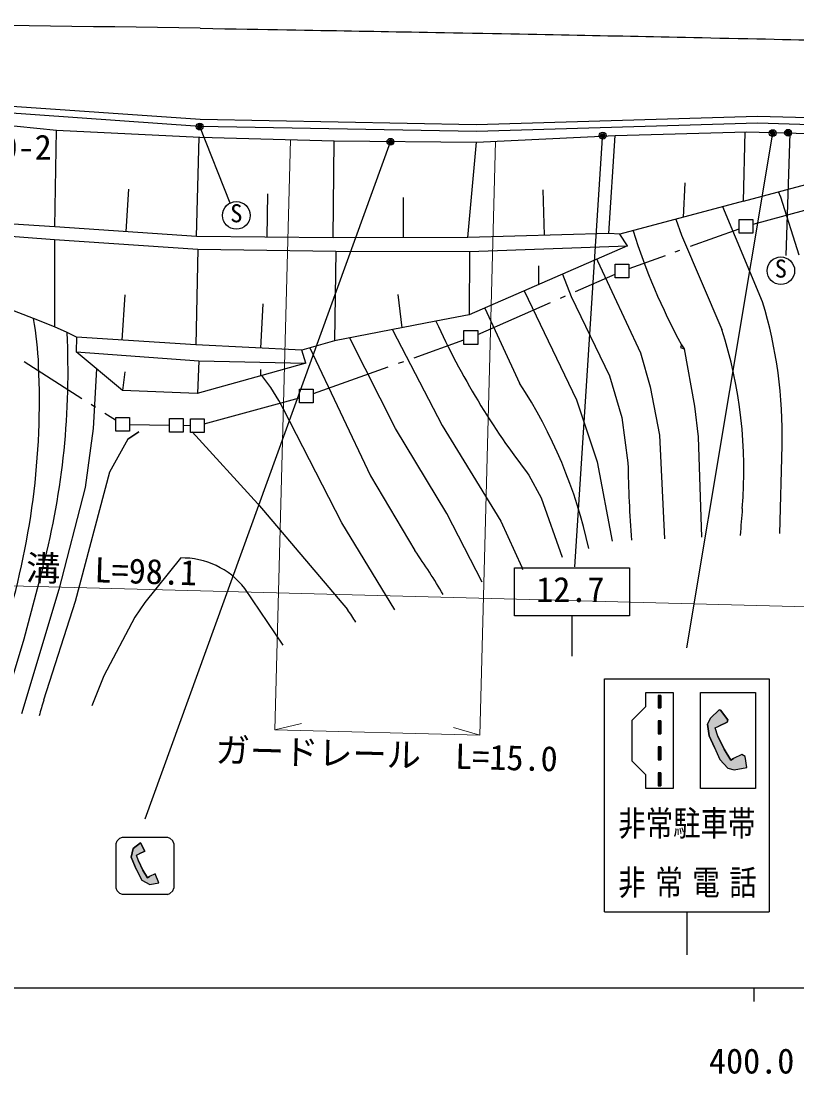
# Model space of a CAD drawing. Units: millimetres, scale not verified. Extents: x 40000 to 680000, y 20000 to 380000.
# Drawn here: x 414511 to 471150, y 198715 to 275571 of the extents above; entities that cross this region are included whole.
import ezdxf
from ezdxf.enums import TextEntityAlignment as Align

# ---------------------------------------------------------------- set-up
doc = ezdxf.new("R2010")
doc.units = ezdxf.units.MM
doc.header["$LTSCALE"] = 1000
doc.header["$PDMODE"] = 32
doc.header["$PDSIZE"] = 500
for name, color, linetype, lineweight in [('M-BGD', 7, 'Continuous', 25), ('M-BMK-ROW', 30, 'Continuous', 25), ('M-BMK-SRVR', 3, 'Continuous', 25), ('M-STR-HTXT', 7, 'Continuous', 13), ('M-STR-STRC', 7, 'Continuous', 25), ('M-STR-STRD', 7, 'Continuous', 25), ('M-TTL-BAND', 7, 'Continuous', 25)]:
    doc.layers.add(name, color=color, linetype=linetype, lineweight=lineweight)
doc.styles.add('ＭＳ ゴシック', font='')
doc.styles.get('ＭＳ ゴシック').set_extended_font_data('MS Gothic')

msp = doc.modelspace()

# ---------------------------------------------------------------- hatches: boundary and pattern name
at = {"layer": 'M-STR-STRC'}
for points in [[(461213, 225448), (461213, 226348), (461013, 226348), (461013, 225448)], [(465123, 222536), (465530, 221678), (466106, 221044), (466567, 220914), (467485, 221086), (467495, 221096), (467372, 221883), (467135, 222027), (466527, 221750), (466312, 221631), (465849, 222431), (465381, 223373), (465186, 223969), (465442, 224113), (466049, 224393), (466096, 224571), (465577, 225273), (465467, 225299), (464834, 224688), (464632, 224253), (464737, 223404)], [(461213, 223548), (461213, 224498), (461013, 224498), (461013, 223548)], [(461213, 221648), (461213, 222598), (461013, 222598), (461013, 221648)], [(461213, 219748), (461213, 220698), (461013, 220698), (461013, 219748)], [(423913, 212538), (424562, 212665), (424310, 213317), (423885, 213123), (423734, 213040), (423410, 213600), (423082, 214259), (422946, 214676), (423125, 214777), (423550, 214973), (423219, 215589), (422699, 215179), (422559, 214538), (422902, 213673), (423335, 212849)]]:
    msp.add_hatch(color=256, dxfattribs=at).paths.add_polyline_path(points)

# ---------------------------------------------------------------- linework, layer by layer
at = {"layer": 'M-BGD'}
for p, q in [((427575, 268373), (407799, 269769)), ((427552, 267873), (407780, 269269)), ((407932, 268520), (417094, 267614)), ((447744, 268003), (427575, 268373)), ((468280, 268613), (447744, 268003)), ((480097, 268253), (468280, 268613)), ((416965, 260544), (417094, 267614)), ((417094, 267614), (427557, 267091)), ((447746, 267503), (427552, 267873)), ((468280, 268113), (447746, 267503)), ((457883, 267212), (467480, 267481)), ((467241, 262426), (467374, 267484)), ((467480, 267481), (477347, 267222)), ((480061, 267754), (468280, 268113)), ((427324, 259852), (427524, 267092)), ((427557, 267091), (437376, 266821)), ((437303, 259753), (437367, 266821)), ((437376, 266821), (447762, 266727)), ((447135, 259783), (447762, 266727)), ((447762, 266727), (457883, 267212)), ((457426, 260060), (457883, 267212)), ((462957, 263761), (462839, 261243)), ((467241, 262426), (472950, 263947)), ((422357, 263292), (422150, 260198)), ((432489, 262953), (432457, 259801)), ((452607, 263256), (452697, 259933)), ((469980, 262712), (469795, 263106)), ((442398, 262688), (442407, 259769)), ((467241, 262426), (458220, 260003)), ((471320, 258480), (469980, 262712)), ((468641, 255071), (465739, 262022)), ((416965, 260544), (407652, 261165)), ((427324, 259852), (416965, 260544)), ((462317, 261103), (462728, 259941)), ((407818, 260298), (416956, 259632)), ((437303, 259753), (427324, 259852)), ((447135, 259783), (437303, 259753)), ((457426, 260060), (447135, 259783)), ((458220, 260003), (457426, 260060)), ((458779, 259160), (458220, 260003)), ((462728, 259941), (465659, 253062)), ((416956, 259632), (427404, 258929)), ((416956, 259632), (416963, 253247)), ((458779, 259160), (447228, 254126)), ((447247, 258739), (458779, 259160)), ((427404, 258929), (427269, 251929)), ((427404, 258929), (437491, 258765)), ((437491, 258765), (437389, 252219)), ((437491, 258765), (447247, 258739)), ((447247, 258739), (447228, 254126)), ((452277, 257707), (452291, 256332)), ((456547, 258187), (456580, 258061)), ((456580, 258061), (459725, 251346)), ((454032, 257091), (454661, 255476)), ((422093, 255579), (421876, 252285)), ((442024, 255607), (442309, 253172)), ((451249, 255878), (455065, 247925)), ((454661, 255476), (457462, 249673)), ((415425, 253848), (413285, 254685)), ((432154, 254929), (431990, 251690)), ((448358, 254618), (450904, 249143)), ((416963, 253247), (415425, 253848)), ((444799, 253655), (437389, 252219)), ((447228, 254126), (444799, 253655)), ((417870, 252826), (416963, 253247)), ((441614, 253038), (445256, 246057)), ((418564, 252503), (417870, 252826)), ((418564, 252503), (418522, 251421)), ((427269, 251929), (418564, 252503)), ((437389, 252219), (435000, 251537)), ((441847, 245838), (438507, 252435)), ((418522, 251421), (427490, 250769)), ((421912, 248608), (418522, 251421)), ((435000, 251537), (427269, 251929)), ((435295, 250600), (435000, 251537)), ((435599, 251708), (440024, 242380)), ((459725, 251346), (460432, 248860)), ((462719, 251934), (462660, 251754)), ((462660, 251754), (462906, 251640)), ((462719, 251934), (462906, 251640)), ((462906, 251640), (463666, 247465)), ((427490, 250769), (427391, 248381)), ((427490, 250769), (435295, 250600)), ((435295, 250600), (432077, 249698)), ((420023, 250176), (419784, 245828)), ((422077, 249969), (421912, 248608)), ((431986, 250136), (431982, 249672)), ((432077, 249698), (427374, 248382)), ((457462, 249673), (458376, 246631)), ((427374, 248382), (421912, 248608)), ((460432, 248860), (461115, 245344)), ((455065, 247925), (456567, 243397)), ((437925, 238950), (433680, 247239)), ((463666, 247465), (463936, 245210)), ((445256, 246057), (449526, 239059)), ((458376, 246631), (458815, 243322)), ((419784, 245828), (419183, 241522)), ((422305, 245050), (423099, 245578)), ((423099, 245578), (422305, 245050)), ((426991, 245575), (431795, 240319)), ((445593, 239624), (441847, 245838)), ((461115, 245344), (461477, 237776)), ((463936, 245210), (464180, 237900)), ((422305, 245050), (420958, 242633)), ((469889, 238160), (470066, 244586)), ((456567, 243397), (457655, 237602)), ((420958, 242633), (418453, 233191)), ((440024, 242380), (443254, 236913)), ((451581, 242427), (452482, 240770)), ((419183, 241522), (417267, 234084)), ((452482, 240770), (454010, 236449)), ((431795, 240319), (438338, 232621)), ((448179, 234605), (445593, 239624)), ((449526, 239059), (451061, 235718)), ((441797, 232587), (437925, 238950)), ((426158, 236376), (423547, 233118)), ((416123, 235771), (414712, 230449)), ((451061, 235718), (451115, 235534)), ((417267, 234084), (414553, 225010)), ((433652, 230012), (430837, 234146)), ((418453, 233191), (416161, 225997)), ((423547, 233118), (422808, 232051)), ((422808, 232051), (420565, 227785)), ((414712, 230449), (413134, 225181)), ((420565, 227785), (419687, 225597))]:
    msp.add_line(p, q, dxfattribs=at)
for centre, major_axis, ratio, start_param, end_param in [((504196, 274814), (-3453, -47534), 0.991376, 5.09459, 5.28503), ((437106, 245330), (-2409, -33167), 0.991376, 1.62032, 1.939973), ((392173, 249536), (-1727, -23778), 0.991376, 1.680792, 1.824559), ((496920, 278024), (-4196, -57766), 0.991376, 5.218564, 5.446199), ((434481, 242759), (-2397, -32994), 0.991376, 1.558851, 1.959434), ((362287, 249930), (-4067, -55988), 0.991376, 1.387692, 1.694295), ((360361, 247813), (-4055, -55824), 0.991376, 1.338504, 1.689725), ((421157, 240686), (-1030, -14186), 0.991376, 2.121521, 2.32899), ((420845, 229188), (-2628, -36180), 0.991376, 1.861589, 2.225159), ((558411, 245109), (-7279, -100208), 0.991376, 4.802061, 4.858425), ((546038, 233242), (-5785, -79645), 0.991376, 4.699675, 4.724285), ((415105, 216168), (-2546, -35050), 0.991376, 2.165058, 2.274124), ((426294, 230568), (-421, -5796), 0.991375, 2.306214, 3.238314), ((401843, 207355), (-3233, -44505), 0.991376, 2.219504, 2.24463), ((440956, 218249), (-1897, -26122), 0.991376, 4.483926, 4.529288)]:
    msp.add_ellipse(centre, major_axis=major_axis, ratio=ratio, start_param=start_param, end_param=end_param, dxfattribs=at)
at = {"layer": 'M-BMK-ROW'}
for p, q in [((467944, 260736), (475266, 262732)), ((463377, 259128), (466927, 260414)), ((458896, 257506), (461557, 258469)), ((462257, 258723), (462608, 258850)), ((454986, 255828), (457887, 257102)), ((453888, 255345), (454254, 255506)), ((447860, 252697), (453155, 255023)), ((443196, 250997), (446843, 252293)), ((414726, 250710), (418944, 248024)), ((442065, 250595), (442442, 250729)), ((435856, 248389), (441311, 250327)), ((419618, 247595), (419956, 247380)), ((427873, 246180), (434844, 248071)), ((420631, 246950), (421413, 246452)), ((422420, 246122), (425349, 246076)), ((426351, 246061), (426871, 246052))]:
    msp.add_line(p, q, dxfattribs=at)
for points in [[(467929, 260094), (466927, 260094), (466927, 261096), (467929, 261097)], [(458890, 256821), (457887, 256820), (457887, 257823), (458889, 257823)], [(447845, 251970), (446843, 251969), (446843, 252972), (447845, 252972)], [(435846, 247706), (434844, 247706), (434844, 248708), (435846, 248708)], [(422421, 245629), (421418, 245628), (421418, 246631), (422420, 246631)], [(426351, 245567), (425349, 245567), (425349, 246569), (426351, 246570)], [(427874, 245543), (426871, 245543), (426871, 246545), (427873, 246545)]]:
    msp.add_lwpolyline(points, close=True, dxfattribs=at)
at = {"layer": 'M-STR-HTXT'}
for p, q in [((433038, 223832), (434175, 266909)), ((447996, 223437), (449140, 266774)), ((382653, 235165), (479121, 232619)), ((433038, 223832), (434983, 224298)), ((433038, 223832), (447996, 223437)), ((447996, 223437), (446079, 224005))]:
    msp.add_line(p, q, dxfattribs=at)
at = {"layer": 'M-STR-STRC'}
for p, q in [((429777, 262285), (427552, 267873)), ((423571, 217334), (441477, 266757)), ((454926, 235728), (456959, 267056)), ((463101, 229822), (469384, 267389)), ((470623, 267399), (470328, 258461)), ((450529, 235648), (458929, 235648)), ((450529, 232148), (450529, 235648)), ((458929, 235648), (458929, 232148)), ((458929, 232148), (450529, 232148)), ((454729, 232148), (454729, 229217)), ((457113, 227548), (469113, 227548)), ((457113, 210548), (457113, 227548)), ((469113, 227548), (469113, 210548)), ((460113, 226548), (462113, 226548)), ((460113, 225548), (460113, 226548)), ((461013, 226348), (461013, 225448)), ((461013, 226348), (461213, 226348)), ((461213, 226348), (461213, 225448)), ((462113, 226548), (462113, 219548)), ((464113, 226548), (468113, 226548)), ((464113, 219548), (464113, 226548)), ((468113, 226548), (468113, 219548)), ((459113, 224548), (460113, 225548)), ((461213, 225448), (461013, 225448)), ((464834, 224688), (465467, 225299)), ((465467, 225299), (465577, 225273)), ((465577, 225273), (466096, 224571)), ((459113, 221548), (459113, 224548)), ((461213, 224498), (461013, 224498)), ((461013, 224498), (461013, 223548)), ((461213, 224498), (461213, 223548)), ((464632, 224253), (464834, 224688)), ((466096, 224571), (466049, 224393)), ((464737, 223404), (464632, 224253)), ((465186, 223969), (465442, 224113)), ((465381, 223373), (465186, 223969)), ((466049, 224393), (465442, 224113)), ((461213, 223548), (461013, 223548)), ((465123, 222536), (464737, 223404)), ((465381, 223373), (465849, 222431)), ((461213, 222598), (461013, 222598)), ((461013, 222598), (461013, 221648)), ((461213, 222598), (461213, 221648)), ((465123, 222536), (465530, 221678)), ((465849, 222431), (466312, 221631)), ((460113, 220548), (459113, 221548)), ((461213, 221648), (461013, 221648)), ((465530, 221678), (466106, 221044)), ((466312, 221631), (466527, 221750)), ((467135, 222027), (466527, 221750)), ((467372, 221883), (467135, 222027)), ((467495, 221096), (467372, 221883)), ((461213, 220698), (461013, 220698)), ((461013, 220698), (461013, 219748)), ((461213, 220698), (461213, 219748)), ((466106, 221044), (466567, 220914)), ((466567, 220914), (467485, 221086)), ((467485, 221086), (467495, 221096)), ((460113, 219548), (460113, 220548)), ((462113, 219548), (460113, 219548)), ((461213, 219748), (461013, 219748)), ((468113, 219548), (464113, 219548)), ((421733, 215928), (421918, 216004)), ((421918, 216004), (425194, 216004)), ((425194, 216004), (425379, 215928)), ((421456, 215542), (421533, 215727)), ((421456, 212266), (421456, 215542)), ((421533, 215727), (421733, 215928)), ((422699, 215179), (423219, 215589)), ((423219, 215589), (423550, 214973)), ((425579, 215727), (425379, 215928)), ((425656, 215542), (425579, 215727)), ((425656, 215542), (425656, 212266)), ((422559, 214538), (422699, 215179)), ((422902, 213673), (422559, 214538)), ((422946, 214676), (423125, 214777)), ((423082, 214259), (422946, 214676)), ((423550, 214973), (423125, 214777)), ((422902, 213673), (423335, 212849)), ((423082, 214259), (423410, 213600)), ((423410, 213600), (423734, 213040)), ((423734, 213040), (423885, 213123)), ((424310, 213317), (423885, 213123)), ((424562, 212665), (424310, 213317)), ((421533, 212081), (421456, 212266)), ((423335, 212849), (423913, 212538)), ((423913, 212538), (424562, 212665)), ((425579, 212081), (425656, 212266)), ((421733, 211881), (421533, 212081)), ((421918, 211804), (421733, 211881)), ((425194, 211804), (421918, 211804)), ((425194, 211804), (425379, 211881)), ((425379, 211881), (425579, 212081)), ((457113, 210548), (469113, 210548)), ((463113, 210548), (463113, 207405))]:
    msp.add_line(p, q, dxfattribs=at)
for points in [[(461213, 225448), (461213, 226348), (461013, 226348), (461013, 225448)], [(465123, 222536), (465530, 221678), (466106, 221044), (466567, 220914), (467485, 221086), (467495, 221096), (467372, 221883), (467135, 222027), (466527, 221750), (466312, 221631), (465849, 222431), (465381, 223373), (465186, 223969), (465442, 224113), (466049, 224393), (466096, 224571), (465577, 225273), (465467, 225299), (464834, 224688), (464632, 224253), (464737, 223404)], [(461213, 223548), (461213, 224498), (461013, 224498), (461013, 223548)], [(461213, 221648), (461213, 222598), (461013, 222598), (461013, 221648)], [(461213, 219748), (461213, 220698), (461013, 220698), (461013, 219748)], [(423913, 212538), (424562, 212665), (424310, 213317), (423885, 213123), (423734, 213040), (423410, 213600), (423082, 214259), (422946, 214676), (423125, 214777), (423550, 214973), (423219, 215589), (422699, 215179), (422559, 214538), (422902, 213673), (423335, 212849)]]:
    msp.add_lwpolyline(points, close=True, dxfattribs=at)
for centre, radius in [((427552, 267873), 150), ((427552, 267873), 120), ((427552, 267873), 90), ((427552, 267873), 60), ((427552, 267873), 30), ((469384, 267389), 150), ((469384, 267389), 120), ((469384, 267389), 90), ((470504, 267416), 150), ((470504, 267416), 120), ((470504, 267416), 90), ((470504, 267416), 60), ((441477, 266757), 150), ((441477, 266757), 120), ((441477, 266757), 90), ((441477, 266757), 60), ((441477, 266757), 30), ((456969, 267206), 150), ((456969, 267206), 150), ((456969, 267206), 120), ((456969, 267206), 120), ((456969, 267206), 90), ((456969, 267206), 90), ((456969, 267206), 60), ((456969, 267206), 60), ((456969, 267206), 30), ((456969, 267206), 30), ((469384, 267389), 60), ((469384, 267389), 30), ((470504, 267416), 30), ((430227, 261385), 1006), ((469974, 257347), 1006)]:
    msp.add_circle(centre, radius, dxfattribs=at)
for p in [(427552, 267873), (469384, 267389), (470504, 267416), (441477, 266757), (456969, 267206), (456969, 267206)]:
    msp.add_point(p, dxfattribs=at)
at = {"layer": 'M-STR-STRD'}
msp.add_arc((362541, -3719429), 3995000, 89.06722, 90.49734, dxfattribs=at)
msp.add_open_spline([(427578, 275041), (437631, 274873), (440154, 274831), (448215, 274679), (455773, 274536), (460006, 274452), (467563, 274290), (474682, 274137), (478670, 274047), (485788, 273881), (490190, 273778), (492656, 273720), (497058, 273611), (499552, 273550), (500949, 273514), (503443, 273450), (505935, 273386), (507331, 273350), (509822, 273284), (512312, 273218), (513707, 273181), (516196, 273113), (518684, 273046), (520078, 273007), (522565, 272938), (525051, 272868), (526443, 272829), (528928, 272757), (531412, 272686), (532803, 272646), (535286, 272572), (540323, 272422), (541900, 272368), (548181, 272164)], degree=3, knots=[0, 0, 0, 0, 1, 1, 1, 2, 2, 2, 3, 3, 3, 4, 4, 4, 5, 5, 5, 6, 6, 6, 7, 7, 7, 8, 8, 8, 9, 9, 9, 10, 10, 10, 11, 11, 11, 11], dxfattribs=at)
at = {"layer": 'M-TTL-BAND'}
for p, q in [((40000, 205000), (579000, 205000)), ((468000, 205000), (468000, 204000))]:
    msp.add_line(p, q, dxfattribs=at)

# ---------------------------------------------------------------- texts
at = {"layer": 'M-BMK-SRVR', "style": 'ＭＳ ゴシック'}
msp.add_text('6-26-0-2', height=1833, dxfattribs=at).set_placement((406775, 264897), align=Align.BOTTOM_LEFT)
at = {"layer": 'M-STR-HTXT', "style": 'ＭＳ ゴシック'}
for s, rotation, p in [('側\u3000溝\u3000L=98.1', 358.229, (409840, 234367)), ('ガードレール\u3000L=15.0', 358.488, (428673, 220910))]:
    msp.add_text(s, height=1833, rotation=rotation, dxfattribs=at).set_placement(p, align=Align.BOTTOM_LEFT)
at = {"layer": 'M-STR-STRC', "style": 'ＭＳ ゴシック'}
for p in [(430227, 260485), (469974, 256447)]:
    msp.add_text('S', height=1320, dxfattribs=at).set_placement(p, align=Align.BOTTOM_CENTER)
msp.add_text('12.7', height=1833, dxfattribs=at).set_placement((452116, 232612), align=Align.BOTTOM_LEFT)
at = {"layer": 'M-STR-STRC', "style": 'ＭＳ ゴシック', "width": 0.8}
msp.add_text('非常駐車帯', height=1833, dxfattribs=at).set_placement((458113, 215548), align=Align.BOTTOM_LEFT)
at = {"layer": 'M-STR-STRC', "insert": (458113, 211548), "char_height": 1833, "attachment_point": 7, "style": 'ＭＳ ゴシック'}
msp.add_mtext('\\T1.35;\\W0.8;非常電話', dxfattribs=at)
at = {"layer": 'M-TTL-BAND', "style": 'ＭＳ ゴシック'}
msp.add_text('400.0', height=1833, dxfattribs=at).set_placement((467844, 198195), align=Align.BOTTOM_CENTER)

doc.saveas('drawing.dxf')
